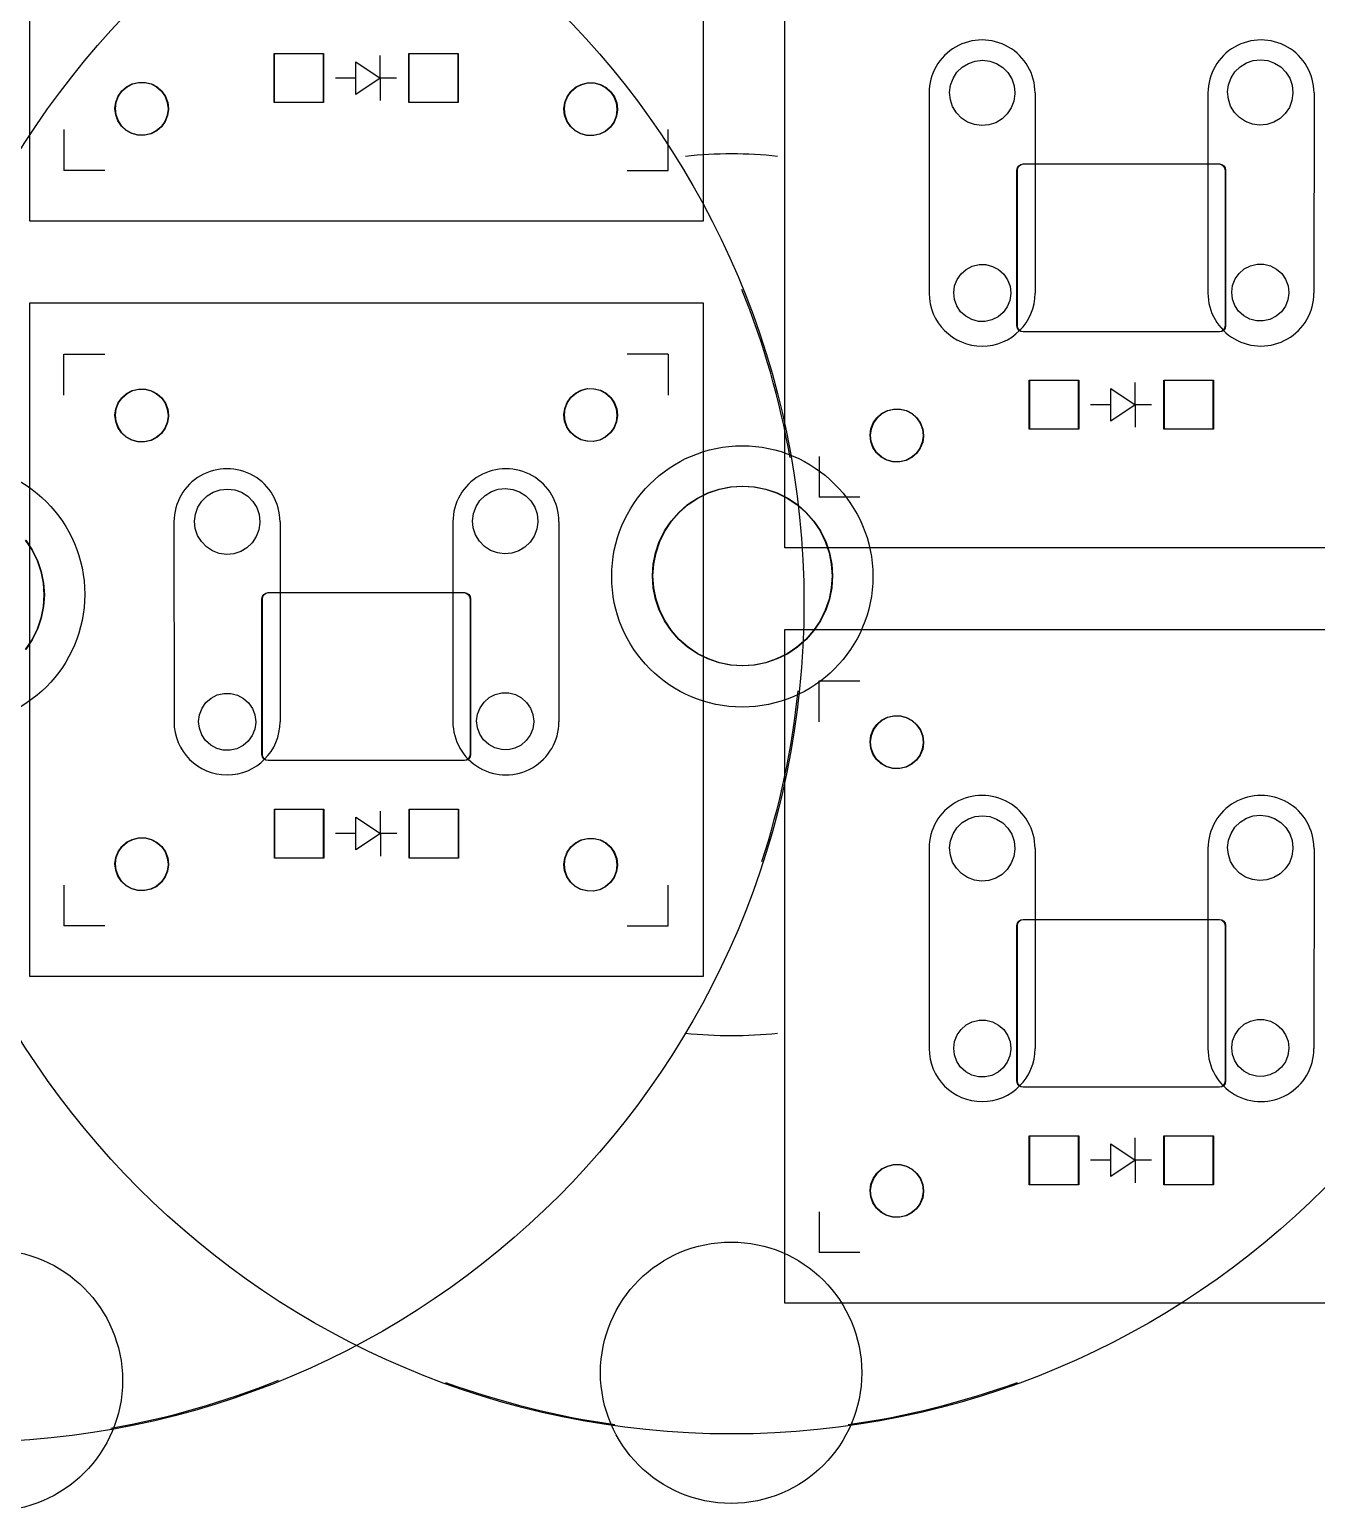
# Model space of a CAD drawing. Header units: inches. Extents: x 5 to 159, y 7 to 116.
# Drawn here: x 70.67 to 102.2, y 45.67 to 81.82 of the extents above; entities that cross this region are included whole.
import ezdxf

# ---------------------------------------------------------------- set-up
doc = ezdxf.new("R2010")
doc.units = ezdxf.units.IN
doc.header["$MEASUREMENT"] = 0
doc.layers.get('0').update_dxf_attribs({"color": 1})
doc.layers.add('KICAD_EXPORT', color=12, linetype='Continuous')
doc.layers.add('OUTLINE_CURVED', color=6, linetype='Continuous')

# ---------------------------------------------------------------- blocks, each defined once
blk = doc.blocks.new('switch')
for p, q in [((79.189, 28.239), (79.191, 23.339)), ((81.787, 28.239), (81.788, 23.34)), ((86.023, 28.239), (86.022, 23.34)), ((88.621, 28.239), (88.619, 23.339))]:
    blk.add_line(p, q)
for centre, start, end in [((80.488, 28.239), 0, 180.0351), ((87.322, 28.239), 359.9649, 180), ((80.489, 23.339), 180.0175, 0.0175), ((87.321, 23.339), 179.9825, 359.9825)]:
    blk.add_arc(centre, 1.299, start, end)

msp = doc.modelspace()

# ---------------------------------------------------------------- linework, layer by layer
at = {"layer": 'KICAD_EXPORT', "linetype": 'Continuous'}
for p, q in [((70.673, 77.125), (70.673, 93.625)), ((87.173, 93.625), (87.173, 77.125)), ((89.173, 69.125), (89.173, 85.625)), ((76.661, 80.025), (76.661, 81.225)), ((76.661, 81.225), (77.861, 81.225)), ((76.673, 80.025), (76.673, 81.225)), ((76.673, 81.225), (77.873, 81.225)), ((77.861, 81.225), (77.861, 80.025)), ((77.873, 81.225), (77.873, 80.025)), ((78.661, 80.225), (78.661, 81.025)), ((78.661, 81.025), (79.261, 80.625)), ((79.261, 80.625), (79.261, 81.175)), ((79.961, 80.025), (79.961, 81.225)), ((79.961, 81.225), (81.161, 81.225)), ((79.973, 80.025), (79.973, 81.225)), ((79.973, 81.225), (81.173, 81.225)), ((81.161, 81.225), (81.161, 80.025)), ((81.173, 81.225), (81.173, 80.025)), ((93.519, 80.893), (93.671, 80.986)), ((93.671, 80.986), (93.84, 81.044)), ((93.84, 81.044), (94.017, 81.063)), ((94.017, 81.063), (94.194, 81.041)), ((94.194, 81.041), (94.362, 80.982)), ((94.362, 80.982), (94.513, 80.886)), ((100.331, 80.905), (100.483, 80.999)), ((100.483, 80.999), (100.652, 81.056)), ((100.652, 81.056), (100.829, 81.075)), ((100.829, 81.075), (101.006, 81.054)), ((101.006, 81.054), (101.174, 80.994)), ((101.174, 80.994), (101.325, 80.898)), ((78.661, 80.625), (78.161, 80.625)), ((79.261, 80.625), (78.661, 80.225)), ((79.661, 80.625), (79.261, 80.625)), ((79.261, 80.625), (79.261, 80.075)), ((93.234, 80.451), (93.295, 80.618)), ((93.295, 80.618), (93.391, 80.768)), ((93.391, 80.768), (93.519, 80.893)), ((94.513, 80.886), (94.638, 80.759)), ((94.638, 80.759), (94.733, 80.608)), ((94.733, 80.608), (94.791, 80.44)), ((100.046, 80.463), (100.107, 80.631)), ((100.107, 80.631), (100.203, 80.78)), ((100.203, 80.78), (100.331, 80.905)), ((101.325, 80.898), (101.45, 80.772)), ((101.45, 80.772), (101.545, 80.621)), ((101.545, 80.621), (101.603, 80.452)), ((72.839, 80.182), (72.928, 80.31)), ((72.851, 80.182), (72.94, 80.31)), ((72.928, 80.31), (73.046, 80.412)), ((72.94, 80.31), (73.058, 80.412)), ((73.046, 80.412), (73.185, 80.484)), ((73.058, 80.412), (73.197, 80.484)), ((73.185, 80.484), (73.337, 80.521)), ((73.197, 80.484), (73.349, 80.521)), ((73.337, 80.521), (73.493, 80.52)), ((73.349, 80.521), (73.505, 80.52)), ((73.493, 80.52), (73.644, 80.482)), ((73.505, 80.52), (73.656, 80.482)), ((73.644, 80.482), (73.782, 80.409)), ((73.656, 80.482), (73.794, 80.409)), ((73.782, 80.409), (73.899, 80.305)), ((73.794, 80.409), (73.911, 80.305)), ((73.899, 80.305), (73.987, 80.176)), ((73.911, 80.305), (73.999, 80.176)), ((83.839, 80.17), (83.928, 80.297)), ((83.851, 80.17), (83.94, 80.297)), ((83.928, 80.297), (84.046, 80.4)), ((83.94, 80.297), (84.058, 80.4)), ((84.046, 80.4), (84.185, 80.472)), ((84.058, 80.4), (84.197, 80.472)), ((84.185, 80.472), (84.337, 80.508)), ((84.197, 80.472), (84.349, 80.508)), ((84.337, 80.508), (84.493, 80.507)), ((84.349, 80.508), (84.505, 80.507)), ((84.493, 80.507), (84.644, 80.469)), ((84.505, 80.507), (84.656, 80.469)), ((84.644, 80.469), (84.782, 80.396)), ((84.656, 80.469), (84.794, 80.396)), ((84.782, 80.396), (84.899, 80.292)), ((84.794, 80.396), (84.911, 80.292)), ((84.899, 80.292), (84.987, 80.164)), ((84.911, 80.292), (84.999, 80.164)), ((93.211, 80.274), (93.234, 80.451)), ((93.229, 80.096), (93.211, 80.274)), ((94.811, 80.24), (94.786, 80.064)), ((94.791, 80.44), (94.811, 80.263)), ((94.811, 80.263), (94.811, 80.24)), ((100.023, 80.286), (100.046, 80.463)), ((100.041, 80.109), (100.023, 80.286)), ((101.623, 80.253), (101.598, 80.076)), ((101.603, 80.452), (101.623, 80.275)), ((101.623, 80.275), (101.623, 80.253)), ((72.761, 79.882), (72.782, 80.036)), ((72.779, 79.726), (72.761, 79.882)), ((72.773, 79.882), (72.794, 80.036)), ((72.791, 79.726), (72.773, 79.882)), ((72.782, 80.036), (72.839, 80.182)), ((72.794, 80.036), (72.851, 80.182)), ((73.987, 80.176), (74.043, 80.03)), ((73.999, 80.176), (74.055, 80.03)), ((74.043, 80.03), (74.061, 79.875)), ((74.055, 80.03), (74.073, 79.875)), ((77.861, 80.025), (76.661, 80.025)), ((77.873, 80.025), (76.673, 80.025)), ((81.161, 80.025), (79.961, 80.025)), ((81.173, 80.025), (79.973, 80.025)), ((83.761, 79.869), (83.782, 80.024)), ((83.773, 79.869), (83.794, 80.024)), ((83.782, 80.024), (83.839, 80.17)), ((83.794, 80.024), (83.851, 80.17)), ((84.987, 80.164), (85.043, 80.018)), ((84.999, 80.164), (85.055, 80.018)), ((85.043, 80.018), (85.061, 79.863)), ((85.055, 80.018), (85.073, 79.863)), ((93.285, 79.927), (93.229, 80.096)), ((93.378, 79.774), (93.285, 79.927)), ((94.723, 79.897), (94.624, 79.748)), ((94.786, 80.064), (94.723, 79.897)), ((100.097, 79.939), (100.041, 80.109)), ((100.19, 79.787), (100.097, 79.939)), ((101.535, 79.909), (101.436, 79.761)), ((101.598, 80.076), (101.535, 79.909)), ((72.832, 79.58), (72.779, 79.726)), ((72.844, 79.58), (72.791, 79.726)), ((72.919, 79.45), (72.832, 79.58)), ((72.931, 79.45), (72.844, 79.58)), ((73.981, 79.562), (73.89, 79.435)), ((73.993, 79.562), (73.902, 79.435)), ((74.039, 79.707), (73.981, 79.562)), ((74.051, 79.707), (73.993, 79.562)), ((74.061, 79.861), (74.039, 79.707)), ((74.073, 79.861), (74.051, 79.707)), ((74.061, 79.875), (74.061, 79.861)), ((74.073, 79.875), (74.073, 79.861)), ((83.779, 79.714), (83.761, 79.869)), ((83.791, 79.714), (83.773, 79.869)), ((83.832, 79.567), (83.779, 79.714)), ((83.844, 79.567), (83.791, 79.714)), ((83.919, 79.438), (83.832, 79.567)), ((83.931, 79.438), (83.844, 79.567)), ((84.981, 79.549), (84.89, 79.423)), ((84.993, 79.549), (84.902, 79.423)), ((85.039, 79.694), (84.981, 79.549)), ((85.051, 79.694), (84.993, 79.549)), ((85.061, 79.849), (85.039, 79.694)), ((85.073, 79.849), (85.051, 79.694)), ((85.061, 79.863), (85.061, 79.849)), ((85.073, 79.863), (85.073, 79.849)), ((93.501, 79.646), (93.378, 79.774)), ((93.651, 79.548), (93.501, 79.646)), ((93.818, 79.486), (93.651, 79.548)), ((94.342, 79.534), (94.172, 79.479)), ((94.495, 79.625), (94.342, 79.534)), ((94.624, 79.748), (94.495, 79.625)), ((100.313, 79.658), (100.19, 79.787)), ((100.463, 79.561), (100.313, 79.658)), ((100.63, 79.499), (100.463, 79.561)), ((101.154, 79.546), (100.984, 79.491)), ((101.307, 79.638), (101.154, 79.546)), ((101.436, 79.761), (101.307, 79.638)), ((71.511, 79.363), (71.511, 78.363)), ((73.035, 79.345), (72.919, 79.45)), ((73.047, 79.345), (72.931, 79.45)), ((73.172, 79.27), (73.035, 79.345)), ((73.184, 79.27), (73.047, 79.345)), ((73.323, 79.231), (73.172, 79.27)), ((73.335, 79.231), (73.184, 79.27)), ((73.479, 79.228), (73.323, 79.231)), ((73.491, 79.228), (73.335, 79.231)), ((73.632, 79.263), (73.479, 79.228)), ((73.644, 79.263), (73.491, 79.228)), ((73.771, 79.333), (73.632, 79.263)), ((73.783, 79.333), (73.644, 79.263)), ((73.89, 79.435), (73.771, 79.333)), ((73.902, 79.435), (73.783, 79.333)), ((84.035, 79.333), (83.919, 79.438)), ((84.047, 79.333), (83.931, 79.438)), ((84.172, 79.258), (84.035, 79.333)), ((84.184, 79.258), (84.047, 79.333)), ((84.323, 79.219), (84.172, 79.258)), ((84.335, 79.219), (84.184, 79.258)), ((84.479, 79.216), (84.323, 79.219)), ((84.491, 79.216), (84.335, 79.219)), ((84.632, 79.251), (84.479, 79.216)), ((84.644, 79.251), (84.491, 79.216)), ((84.771, 79.321), (84.632, 79.251)), ((84.783, 79.321), (84.644, 79.251)), ((84.89, 79.423), (84.771, 79.321)), ((84.902, 79.423), (84.783, 79.321)), ((86.311, 78.363), (86.311, 79.363)), ((93.995, 79.463), (93.818, 79.486)), ((94.172, 79.479), (93.995, 79.463)), ((100.807, 79.475), (100.63, 79.499)), ((100.984, 79.491), (100.807, 79.475)), ((94.873, 78.432), (94.905, 78.481)), ((94.885, 78.432), (94.917, 78.481)), ((94.905, 78.481), (94.954, 78.513)), ((94.917, 78.481), (94.966, 78.513)), ((94.954, 78.513), (95.011, 78.525)), ((94.966, 78.513), (95.023, 78.525)), ((95.011, 78.525), (99.811, 78.525)), ((95.023, 78.525), (99.823, 78.525)), ((99.811, 78.525), (99.869, 78.513)), ((99.823, 78.525), (99.881, 78.513)), ((99.869, 78.513), (99.917, 78.481)), ((99.881, 78.513), (99.929, 78.481)), ((99.917, 78.481), (99.95, 78.432)), ((99.929, 78.481), (99.962, 78.432)), ((72.511, 78.362), (71.511, 78.362)), ((85.311, 78.363), (86.311, 78.363)), ((94.861, 78.375), (94.873, 78.432)), ((94.861, 74.562), (94.861, 78.375)), ((94.873, 78.375), (94.885, 78.432)), ((94.873, 74.562), (94.873, 78.375)), ((99.95, 78.432), (99.961, 78.375)), ((99.961, 78.375), (99.961, 74.562)), ((99.962, 78.432), (99.973, 78.375)), ((99.973, 78.375), (99.973, 74.562)), ((87.173, 77.125), (70.673, 77.125)), ((93.491, 75.831), (93.618, 75.941)), ((93.618, 75.941), (93.767, 76.019)), ((93.767, 76.019), (93.931, 76.058)), ((93.931, 76.058), (94.099, 76.057)), ((94.099, 76.057), (94.262, 76.016)), ((94.262, 76.016), (94.411, 75.937)), ((94.411, 75.937), (94.536, 75.825)), ((100.303, 75.843), (100.43, 75.954)), ((100.43, 75.954), (100.579, 76.031)), ((100.579, 76.031), (100.743, 76.07)), ((100.743, 76.07), (100.911, 76.069)), ((100.911, 76.069), (101.074, 76.028)), ((101.074, 76.028), (101.223, 75.95)), ((101.223, 75.95), (101.348, 75.838)), ((93.333, 75.537), (93.394, 75.693)), ((93.394, 75.693), (93.491, 75.831)), ((94.536, 75.825), (94.632, 75.687)), ((94.632, 75.687), (94.691, 75.53)), ((100.123, 75.382), (100.145, 75.549)), ((100.145, 75.549), (100.206, 75.706)), ((100.206, 75.706), (100.303, 75.843)), ((101.348, 75.838), (101.444, 75.699)), ((101.444, 75.699), (101.503, 75.542)), ((101.503, 75.542), (101.523, 75.375)), ((93.311, 75.37), (93.333, 75.537)), ((93.33, 75.203), (93.311, 75.37)), ((93.388, 75.045), (93.33, 75.203)), ((94.688, 75.181), (94.625, 75.025)), ((94.711, 75.348), (94.688, 75.181)), ((94.691, 75.53), (94.711, 75.363)), ((94.711, 75.363), (94.711, 75.348)), ((100.142, 75.215), (100.123, 75.382)), ((100.2, 75.057), (100.142, 75.215)), ((101.5, 75.194), (101.437, 75.038)), ((101.523, 75.36), (101.5, 75.194)), ((101.523, 75.375), (101.523, 75.36)), ((70.673, 75.125), (87.173, 75.125)), ((70.673, 58.625), (70.673, 75.125)), ((87.173, 75.125), (87.173, 58.625)), ((93.481, 74.905), (93.388, 75.045)), ((93.606, 74.792), (93.481, 74.905)), ((94.527, 74.889), (94.399, 74.779)), ((94.625, 75.025), (94.527, 74.889)), ((100.293, 74.917), (100.2, 75.057)), ((100.418, 74.804), (100.293, 74.917)), ((101.339, 74.901), (101.211, 74.792)), ((101.437, 75.038), (101.339, 74.901)), ((93.754, 74.712), (93.606, 74.792)), ((93.916, 74.669), (93.754, 74.712)), ((94.085, 74.666), (93.916, 74.669)), ((94.248, 74.704), (94.085, 74.666)), ((94.399, 74.779), (94.248, 74.704)), ((94.873, 74.505), (94.861, 74.562)), ((94.885, 74.505), (94.873, 74.562)), ((94.905, 74.456), (94.873, 74.505)), ((94.917, 74.456), (94.885, 74.505)), ((99.95, 74.505), (99.917, 74.456)), ((99.962, 74.505), (99.929, 74.456)), ((99.961, 74.562), (99.95, 74.505)), ((99.973, 74.562), (99.962, 74.505)), ((100.566, 74.724), (100.418, 74.804)), ((100.728, 74.681), (100.566, 74.724)), ((100.897, 74.679), (100.728, 74.681)), ((101.06, 74.716), (100.897, 74.679)), ((101.211, 74.792), (101.06, 74.716)), ((94.954, 74.424), (94.905, 74.456)), ((94.966, 74.424), (94.917, 74.456)), ((95.011, 74.412), (94.954, 74.424)), ((95.023, 74.412), (94.966, 74.424)), ((99.811, 74.412), (95.011, 74.412)), ((99.823, 74.412), (95.023, 74.412)), ((99.869, 74.424), (99.811, 74.412)), ((99.881, 74.424), (99.823, 74.412)), ((99.917, 74.456), (99.869, 74.424)), ((99.929, 74.456), (99.881, 74.424)), ((71.511, 72.862), (71.511, 73.862)), ((71.511, 73.862), (72.511, 73.862)), ((86.311, 73.862), (85.311, 73.862)), ((86.311, 73.862), (86.311, 72.862)), ((84.185, 72.984), (84.337, 73.021)), ((84.197, 72.984), (84.349, 73.021)), ((84.337, 73.021), (84.493, 73.02)), ((84.349, 73.021), (84.505, 73.02)), ((84.493, 73.02), (84.644, 72.982)), ((84.505, 73.02), (84.656, 72.982)), ((95.161, 72.025), (95.161, 73.225)), ((95.161, 73.225), (96.361, 73.225)), ((95.173, 72.025), (95.173, 73.225)), ((95.173, 73.225), (96.373, 73.225)), ((96.361, 73.225), (96.361, 72.025)), ((96.373, 73.225), (96.373, 72.025)), ((97.161, 72.225), (97.161, 73.025)), ((97.161, 73.025), (97.761, 72.625)), ((97.761, 72.625), (97.761, 73.175)), ((98.461, 72.025), (98.461, 73.225)), ((98.461, 73.225), (99.661, 73.225)), ((98.473, 72.025), (98.473, 73.225)), ((98.473, 73.225), (99.673, 73.225)), ((99.661, 73.225), (99.661, 72.025)), ((99.673, 73.225), (99.673, 72.025)), ((72.782, 72.524), (72.839, 72.67)), ((72.794, 72.524), (72.851, 72.67)), ((72.839, 72.67), (72.928, 72.797)), ((72.851, 72.67), (72.94, 72.797)), ((72.928, 72.797), (73.046, 72.9)), ((72.94, 72.797), (73.058, 72.9)), ((73.046, 72.9), (73.185, 72.972)), ((73.058, 72.9), (73.197, 72.972)), ((73.185, 72.972), (73.337, 73.008)), ((73.197, 72.972), (73.349, 73.008)), ((73.337, 73.008), (73.493, 73.007)), ((73.349, 73.008), (73.505, 73.007)), ((73.493, 73.007), (73.644, 72.969)), ((73.505, 73.007), (73.656, 72.969)), ((73.644, 72.969), (73.782, 72.896)), ((73.656, 72.969), (73.794, 72.896)), ((73.782, 72.896), (73.899, 72.792)), ((73.794, 72.896), (73.911, 72.792)), ((73.899, 72.792), (73.987, 72.664)), ((73.911, 72.792), (73.999, 72.664)), ((73.987, 72.664), (74.043, 72.518)), ((73.999, 72.664), (74.055, 72.518)), ((83.782, 72.536), (83.839, 72.682)), ((83.794, 72.536), (83.851, 72.682)), ((83.839, 72.682), (83.928, 72.81)), ((83.851, 72.682), (83.94, 72.81)), ((83.928, 72.81), (84.046, 72.912)), ((83.94, 72.81), (84.058, 72.912)), ((84.046, 72.912), (84.185, 72.984)), ((84.058, 72.912), (84.197, 72.984)), ((84.644, 72.982), (84.782, 72.909)), ((84.656, 72.982), (84.794, 72.909)), ((84.782, 72.909), (84.899, 72.805)), ((84.794, 72.909), (84.911, 72.805)), ((84.899, 72.805), (84.987, 72.676)), ((84.911, 72.805), (84.999, 72.676)), ((84.987, 72.676), (85.043, 72.53)), ((84.999, 72.676), (85.055, 72.53)), ((72.761, 72.369), (72.782, 72.524)), ((72.779, 72.214), (72.761, 72.369)), ((72.773, 72.369), (72.794, 72.524)), ((72.791, 72.214), (72.773, 72.369)), ((74.061, 72.349), (74.039, 72.194)), ((74.043, 72.518), (74.061, 72.362)), ((74.073, 72.349), (74.051, 72.194)), ((74.055, 72.518), (74.073, 72.362)), ((74.061, 72.362), (74.061, 72.349)), ((74.073, 72.362), (74.073, 72.349)), ((83.761, 72.382), (83.782, 72.536)), ((83.779, 72.226), (83.761, 72.382)), ((83.773, 72.382), (83.794, 72.536)), ((83.791, 72.226), (83.773, 72.382)), ((85.061, 72.361), (85.039, 72.207)), ((85.043, 72.53), (85.061, 72.375)), ((85.073, 72.361), (85.051, 72.207)), ((85.055, 72.53), (85.073, 72.375)), ((85.061, 72.375), (85.061, 72.361)), ((85.073, 72.375), (85.073, 72.361)), ((91.339, 72.182), (91.428, 72.31)), ((91.351, 72.182), (91.44, 72.31)), ((91.428, 72.31), (91.546, 72.412)), ((91.44, 72.31), (91.558, 72.412)), ((91.546, 72.412), (91.685, 72.484)), ((91.558, 72.412), (91.697, 72.484)), ((91.685, 72.484), (91.837, 72.521)), ((91.697, 72.484), (91.849, 72.521)), ((91.837, 72.521), (91.993, 72.52)), ((91.849, 72.521), (92.005, 72.52)), ((91.993, 72.52), (92.144, 72.482)), ((92.005, 72.52), (92.156, 72.482)), ((92.144, 72.482), (92.282, 72.409)), ((92.156, 72.482), (92.294, 72.409)), ((92.282, 72.409), (92.399, 72.305)), ((92.294, 72.409), (92.411, 72.305)), ((92.399, 72.305), (92.487, 72.176)), ((92.411, 72.305), (92.499, 72.176)), ((97.161, 72.625), (96.661, 72.625)), ((97.761, 72.625), (97.161, 72.225)), ((97.761, 72.625), (97.761, 72.075)), ((98.161, 72.625), (97.761, 72.625)), ((72.832, 72.067), (72.779, 72.214)), ((72.844, 72.067), (72.791, 72.214)), ((72.919, 71.938), (72.832, 72.067)), ((72.931, 71.938), (72.844, 72.067)), ((73.035, 71.833), (72.919, 71.938)), ((73.047, 71.833), (72.931, 71.938)), ((73.981, 72.049), (73.89, 71.923)), ((73.993, 72.049), (73.902, 71.923)), ((74.039, 72.194), (73.981, 72.049)), ((74.051, 72.194), (73.993, 72.049)), ((83.832, 72.08), (83.779, 72.226)), ((83.844, 72.08), (83.791, 72.226)), ((83.919, 71.95), (83.832, 72.08)), ((83.931, 71.95), (83.844, 72.08)), ((84.035, 71.845), (83.919, 71.95)), ((84.047, 71.845), (83.931, 71.95)), ((84.89, 71.935), (84.771, 71.833)), ((84.902, 71.935), (84.783, 71.833)), ((84.981, 72.062), (84.89, 71.935)), ((84.993, 72.062), (84.902, 71.935)), ((85.039, 72.207), (84.981, 72.062)), ((85.051, 72.207), (84.993, 72.062)), ((91.261, 71.882), (91.282, 72.037)), ((91.273, 71.882), (91.294, 72.037)), ((91.282, 72.037), (91.339, 72.182)), ((91.294, 72.037), (91.351, 72.182)), ((92.487, 72.176), (92.543, 72.03)), ((92.499, 72.176), (92.555, 72.03)), ((92.543, 72.03), (92.561, 71.875)), ((92.555, 72.03), (92.573, 71.875)), ((96.361, 72.025), (95.161, 72.025)), ((96.373, 72.025), (95.173, 72.025)), ((99.661, 72.025), (98.461, 72.025)), ((99.673, 72.025), (98.473, 72.025)), ((73.172, 71.758), (73.035, 71.833)), ((73.184, 71.758), (73.047, 71.833)), ((73.323, 71.719), (73.172, 71.758)), ((73.335, 71.719), (73.184, 71.758)), ((73.479, 71.716), (73.323, 71.719)), ((73.491, 71.716), (73.335, 71.719)), ((73.632, 71.751), (73.479, 71.716)), ((73.644, 71.751), (73.491, 71.716)), ((73.771, 71.821), (73.632, 71.751)), ((73.783, 71.821), (73.644, 71.751)), ((73.89, 71.923), (73.771, 71.821)), ((73.902, 71.923), (73.783, 71.821)), ((84.172, 71.77), (84.035, 71.845)), ((84.184, 71.77), (84.047, 71.845)), ((84.323, 71.731), (84.172, 71.77)), ((84.335, 71.731), (84.184, 71.77)), ((84.479, 71.728), (84.323, 71.731)), ((84.491, 71.728), (84.335, 71.731)), ((84.632, 71.763), (84.479, 71.728)), ((84.644, 71.763), (84.491, 71.728)), ((84.771, 71.833), (84.632, 71.763)), ((84.783, 71.833), (84.644, 71.763)), ((91.279, 71.726), (91.261, 71.882)), ((91.291, 71.726), (91.273, 71.882)), ((91.332, 71.58), (91.279, 71.726)), ((91.344, 71.58), (91.291, 71.726)), ((91.419, 71.45), (91.332, 71.58)), ((91.431, 71.45), (91.344, 71.58)), ((92.539, 71.707), (92.481, 71.562)), ((92.551, 71.707), (92.493, 71.562)), ((92.561, 71.861), (92.539, 71.707)), ((92.573, 71.861), (92.551, 71.707)), ((92.561, 71.875), (92.561, 71.861)), ((92.573, 71.875), (92.573, 71.861)), ((90.011, 71.363), (90.011, 70.363)), ((91.535, 71.345), (91.419, 71.45)), ((91.547, 71.345), (91.431, 71.45)), ((91.672, 71.271), (91.535, 71.345)), ((91.684, 71.271), (91.547, 71.345)), ((91.823, 71.231), (91.672, 71.271)), ((91.835, 71.231), (91.684, 71.271)), ((91.979, 71.228), (91.823, 71.231)), ((91.991, 71.228), (91.835, 71.231)), ((92.132, 71.263), (91.979, 71.228)), ((92.144, 71.263), (91.991, 71.228)), ((92.271, 71.333), (92.132, 71.263)), ((92.283, 71.333), (92.144, 71.263)), ((92.39, 71.435), (92.271, 71.333)), ((92.402, 71.435), (92.283, 71.333)), ((92.481, 71.562), (92.39, 71.435)), ((92.493, 71.562), (92.402, 71.435)), ((75.019, 70.393), (75.171, 70.486)), ((75.171, 70.486), (75.34, 70.544)), ((75.34, 70.544), (75.517, 70.562)), ((75.517, 70.562), (75.694, 70.541)), ((75.694, 70.541), (75.862, 70.482)), ((75.862, 70.482), (76.013, 70.386)), ((81.831, 70.405), (81.983, 70.499)), ((81.983, 70.499), (82.152, 70.556)), ((82.152, 70.556), (82.329, 70.575)), ((82.329, 70.575), (82.506, 70.554)), ((82.506, 70.554), (82.674, 70.494)), ((82.674, 70.494), (82.825, 70.398)), ((87.289, 70.467), (87.562, 70.56)), ((87.301, 70.467), (87.574, 70.56)), ((87.562, 70.56), (87.844, 70.616)), ((87.574, 70.56), (87.856, 70.616)), ((87.844, 70.616), (88.131, 70.635)), ((87.856, 70.616), (88.143, 70.635)), ((88.131, 70.635), (88.418, 70.616)), ((88.143, 70.635), (88.43, 70.616)), ((88.418, 70.616), (88.7, 70.56)), ((88.43, 70.616), (88.712, 70.56)), ((88.7, 70.56), (88.973, 70.467)), ((88.712, 70.56), (88.985, 70.467)), ((74.795, 70.118), (74.891, 70.268)), ((74.891, 70.268), (75.019, 70.393)), ((76.013, 70.386), (76.138, 70.259)), ((76.138, 70.259), (76.233, 70.108)), ((81.546, 69.963), (81.607, 70.131)), ((81.607, 70.131), (81.703, 70.28)), ((81.703, 70.28), (81.831, 70.405)), ((82.825, 70.398), (82.95, 70.272)), ((82.95, 70.272), (83.045, 70.121)), ((83.045, 70.121), (83.104, 69.952)), ((86.575, 69.99), (86.792, 70.18)), ((86.587, 69.99), (86.804, 70.18)), ((86.792, 70.18), (87.031, 70.34)), ((86.804, 70.18), (87.043, 70.34)), ((87.031, 70.34), (87.289, 70.467)), ((87.043, 70.34), (87.301, 70.467)), ((88.973, 70.467), (89.231, 70.34)), ((88.985, 70.467), (89.243, 70.34)), ((89.231, 70.34), (89.47, 70.18)), ((89.243, 70.34), (89.482, 70.18)), ((89.47, 70.18), (89.687, 69.99)), ((89.482, 70.18), (89.699, 69.99)), ((91.011, 70.362), (90.011, 70.362)), ((74.711, 69.774), (74.734, 69.951)), ((74.729, 69.596), (74.711, 69.774)), ((74.734, 69.951), (74.795, 70.118)), ((76.233, 70.108), (76.292, 69.94)), ((76.292, 69.94), (76.311, 69.762)), ((76.311, 69.762), (76.311, 69.74)), ((81.523, 69.786), (81.546, 69.963)), ((81.541, 69.609), (81.523, 69.786)), ((83.104, 69.952), (83.123, 69.775)), ((83.123, 69.775), (83.123, 69.752)), ((86.226, 69.535), (86.386, 69.774)), ((86.238, 69.535), (86.398, 69.774)), ((86.386, 69.774), (86.575, 69.99)), ((86.398, 69.774), (86.587, 69.99)), ((89.687, 69.99), (89.876, 69.774)), ((89.699, 69.99), (89.888, 69.774)), ((89.876, 69.774), (90.036, 69.535)), ((89.888, 69.774), (90.048, 69.535)), ((74.785, 69.427), (74.729, 69.596)), ((74.878, 69.274), (74.785, 69.427)), ((76.223, 69.397), (76.124, 69.248)), ((76.286, 69.564), (76.223, 69.397)), ((76.311, 69.74), (76.286, 69.564)), ((81.597, 69.439), (81.541, 69.609)), ((81.69, 69.287), (81.597, 69.439)), ((83.035, 69.409), (82.936, 69.261)), ((83.098, 69.576), (83.035, 69.409)), ((83.123, 69.752), (83.098, 69.576)), ((86.098, 69.277), (86.226, 69.535)), ((86.11, 69.277), (86.238, 69.535)), ((90.036, 69.535), (90.164, 69.277)), ((90.048, 69.535), (90.176, 69.277)), ((70.564, 69.312), (70.724, 69.073)), ((70.576, 69.312), (70.736, 69.073)), ((70.724, 69.073), (70.851, 68.815)), ((70.736, 69.073), (70.863, 68.815)), ((75.001, 69.146), (74.878, 69.274)), ((75.151, 69.048), (75.001, 69.146)), ((75.318, 68.986), (75.151, 69.048)), ((75.995, 69.125), (75.842, 69.034)), ((76.124, 69.248), (75.995, 69.125)), ((81.813, 69.158), (81.69, 69.287)), ((81.963, 69.061), (81.813, 69.158)), ((82.13, 68.999), (81.963, 69.061)), ((82.654, 69.046), (82.484, 68.991)), ((82.807, 69.138), (82.654, 69.046)), ((82.936, 69.261), (82.807, 69.138)), ((86.006, 69.004), (86.098, 69.277)), ((86.018, 69.004), (86.11, 69.277)), ((105.673, 69.125), (89.173, 69.125)), ((90.164, 69.277), (90.256, 69.004)), ((90.176, 69.277), (90.268, 69.004)), ((70.851, 68.815), (70.944, 68.542)), ((70.863, 68.815), (70.956, 68.542)), ((75.495, 68.963), (75.318, 68.986)), ((75.672, 68.979), (75.495, 68.963)), ((75.842, 69.034), (75.672, 68.979)), ((82.307, 68.975), (82.13, 68.999)), ((82.484, 68.991), (82.307, 68.975)), ((85.931, 68.435), (85.95, 68.722)), ((85.943, 68.435), (85.962, 68.722)), ((85.95, 68.722), (86.006, 69.004)), ((85.962, 68.722), (86.018, 69.004)), ((90.256, 69.004), (90.312, 68.722)), ((90.268, 69.004), (90.324, 68.722)), ((90.312, 68.722), (90.331, 68.435)), ((90.324, 68.722), (90.343, 68.435)), ((70.944, 68.542), (71, 68.26)), ((70.956, 68.542), (71.012, 68.26)), ((85.95, 68.147), (85.931, 68.435)), ((85.962, 68.147), (85.943, 68.435)), ((90.331, 68.435), (90.312, 68.147)), ((90.343, 68.435), (90.324, 68.147)), ((71, 68.26), (71.019, 67.973)), ((71.019, 67.973), (71, 67.686)), ((71.012, 68.26), (71.031, 67.973)), ((71.031, 67.973), (71.012, 67.686)), ((76.373, 67.932), (76.405, 67.981)), ((76.385, 67.932), (76.417, 67.981)), ((76.405, 67.981), (76.454, 68.013)), ((76.417, 67.981), (76.466, 68.013)), ((76.454, 68.013), (76.511, 68.025)), ((76.466, 68.013), (76.523, 68.025)), ((76.511, 68.025), (81.311, 68.025)), ((76.523, 68.025), (81.323, 68.025)), ((81.311, 68.025), (81.369, 68.013)), ((81.323, 68.025), (81.381, 68.013)), ((81.369, 68.013), (81.417, 67.981)), ((81.381, 68.013), (81.429, 67.981)), ((81.417, 67.981), (81.45, 67.932)), ((81.429, 67.981), (81.462, 67.932)), ((86.006, 67.865), (85.95, 68.147)), ((86.018, 67.865), (85.962, 68.147)), ((90.312, 68.147), (90.256, 67.865)), ((90.324, 68.147), (90.268, 67.865)), ((71, 67.686), (70.944, 67.403)), ((71.012, 67.686), (70.956, 67.403)), ((76.361, 67.875), (76.373, 67.932)), ((76.361, 64.062), (76.361, 67.875)), ((76.373, 67.875), (76.385, 67.932)), ((76.373, 64.062), (76.373, 67.875)), ((81.45, 67.932), (81.461, 67.875)), ((81.461, 67.875), (81.461, 64.062)), ((81.462, 67.932), (81.473, 67.875)), ((81.473, 67.875), (81.473, 64.062)), ((86.098, 67.593), (86.006, 67.865)), ((86.11, 67.593), (86.018, 67.865)), ((86.226, 67.335), (86.098, 67.593)), ((86.238, 67.335), (86.11, 67.593)), ((90.164, 67.593), (90.036, 67.335)), ((90.176, 67.593), (90.048, 67.335)), ((90.256, 67.865), (90.164, 67.593)), ((90.268, 67.865), (90.176, 67.593)), ((70.944, 67.403), (70.851, 67.131)), ((70.956, 67.403), (70.863, 67.131)), ((86.386, 67.095), (86.226, 67.335)), ((86.398, 67.095), (86.238, 67.335)), ((90.036, 67.335), (89.876, 67.095)), ((90.048, 67.335), (89.888, 67.095)), ((70.724, 66.873), (70.564, 66.633)), ((70.736, 66.873), (70.576, 66.633)), ((70.851, 67.131), (70.724, 66.873)), ((70.863, 67.131), (70.736, 66.873)), ((86.575, 66.879), (86.386, 67.095)), ((86.587, 66.879), (86.398, 67.095)), ((86.792, 66.689), (86.575, 66.879)), ((86.804, 66.689), (86.587, 66.879)), ((89.173, 50.625), (89.173, 67.125)), ((89.173, 67.125), (105.673, 67.125)), ((89.687, 66.879), (89.47, 66.689)), ((89.699, 66.879), (89.482, 66.689)), ((89.876, 67.095), (89.687, 66.879)), ((89.888, 67.095), (89.699, 66.879)), ((87.031, 66.529), (86.792, 66.689)), ((87.043, 66.529), (86.804, 66.689)), ((87.289, 66.402), (87.031, 66.529)), ((87.301, 66.402), (87.043, 66.529)), ((89.231, 66.529), (88.973, 66.402)), ((89.243, 66.529), (88.985, 66.402)), ((89.47, 66.689), (89.231, 66.529)), ((89.482, 66.689), (89.243, 66.529)), ((87.562, 66.31), (87.289, 66.402)), ((87.574, 66.31), (87.301, 66.402)), ((87.844, 66.253), (87.562, 66.31)), ((87.856, 66.253), (87.574, 66.31)), ((88.131, 66.235), (87.844, 66.253)), ((88.143, 66.235), (87.856, 66.253)), ((88.418, 66.253), (88.131, 66.235)), ((88.43, 66.253), (88.143, 66.235)), ((88.7, 66.31), (88.418, 66.253)), ((88.712, 66.31), (88.43, 66.253)), ((88.973, 66.402), (88.7, 66.31)), ((88.985, 66.402), (88.712, 66.31)), ((90.011, 64.862), (90.011, 65.862)), ((90.011, 65.862), (91.011, 65.862)), ((74.991, 65.331), (75.118, 65.441)), ((75.118, 65.441), (75.267, 65.519)), ((75.267, 65.519), (75.431, 65.558)), ((75.431, 65.558), (75.599, 65.557)), ((75.599, 65.557), (75.762, 65.516)), ((75.762, 65.516), (75.911, 65.437)), ((75.911, 65.437), (76.036, 65.325)), ((81.803, 65.343), (81.93, 65.454)), ((81.93, 65.454), (82.079, 65.531)), ((82.079, 65.531), (82.243, 65.57)), ((82.243, 65.57), (82.411, 65.569)), ((82.411, 65.569), (82.574, 65.528)), ((82.574, 65.528), (82.723, 65.45)), ((82.723, 65.45), (82.848, 65.338)), ((74.833, 65.037), (74.894, 65.193)), ((74.894, 65.193), (74.991, 65.331)), ((76.036, 65.325), (76.132, 65.187)), ((76.132, 65.187), (76.191, 65.029)), ((81.645, 65.049), (81.707, 65.206)), ((81.707, 65.206), (81.803, 65.343)), ((82.848, 65.338), (82.944, 65.199)), ((82.944, 65.199), (83.003, 65.042)), ((74.811, 64.87), (74.833, 65.037)), ((74.83, 64.703), (74.811, 64.87)), ((74.888, 64.545), (74.83, 64.703)), ((76.211, 64.848), (76.188, 64.681)), ((76.191, 65.029), (76.211, 64.862)), ((76.211, 64.862), (76.211, 64.848)), ((81.623, 64.882), (81.645, 65.049)), ((81.642, 64.715), (81.623, 64.882)), ((81.7, 64.557), (81.642, 64.715)), ((83.023, 64.86), (83, 64.694)), ((83.003, 65.042), (83.023, 64.875)), ((83.023, 64.875), (83.023, 64.86)), ((91.339, 64.67), (91.428, 64.798)), ((91.351, 64.67), (91.44, 64.798)), ((91.428, 64.798), (91.546, 64.9)), ((91.44, 64.798), (91.558, 64.9)), ((91.546, 64.9), (91.685, 64.972)), ((91.558, 64.9), (91.697, 64.972)), ((91.685, 64.972), (91.837, 65.008)), ((91.697, 64.972), (91.849, 65.008)), ((91.837, 65.008), (91.993, 65.007)), ((91.849, 65.008), (92.005, 65.007)), ((91.993, 65.007), (92.144, 64.969)), ((92.005, 65.007), (92.156, 64.969)), ((92.144, 64.969), (92.282, 64.896)), ((92.156, 64.969), (92.294, 64.896)), ((92.282, 64.896), (92.399, 64.792)), ((92.294, 64.896), (92.411, 64.792)), ((92.399, 64.792), (92.487, 64.664)), ((92.411, 64.792), (92.499, 64.664)), ((74.982, 64.405), (74.888, 64.545)), ((75.106, 64.292), (74.982, 64.405)), ((76.027, 64.389), (75.899, 64.279)), ((76.125, 64.525), (76.027, 64.389)), ((76.188, 64.681), (76.125, 64.525)), ((81.794, 64.417), (81.7, 64.557)), ((81.918, 64.304), (81.794, 64.417)), ((82.839, 64.401), (82.711, 64.292)), ((82.937, 64.538), (82.839, 64.401)), ((83, 64.694), (82.937, 64.538)), ((91.261, 64.369), (91.282, 64.524)), ((91.279, 64.214), (91.261, 64.369)), ((91.273, 64.369), (91.294, 64.524)), ((91.291, 64.214), (91.273, 64.369)), ((91.282, 64.524), (91.339, 64.67)), ((91.294, 64.524), (91.351, 64.67)), ((92.487, 64.664), (92.543, 64.518)), ((92.499, 64.664), (92.555, 64.518)), ((92.561, 64.349), (92.539, 64.194)), ((92.543, 64.518), (92.561, 64.363)), ((92.573, 64.349), (92.551, 64.194)), ((92.555, 64.518), (92.573, 64.363)), ((92.561, 64.363), (92.561, 64.349)), ((92.573, 64.363), (92.573, 64.349)), ((75.254, 64.212), (75.106, 64.292)), ((75.416, 64.169), (75.254, 64.212)), ((75.585, 64.166), (75.416, 64.169)), ((75.749, 64.204), (75.585, 64.166)), ((75.899, 64.279), (75.749, 64.204)), ((76.373, 64.005), (76.361, 64.062)), ((76.385, 64.005), (76.373, 64.062)), ((76.405, 63.956), (76.373, 64.005)), ((76.417, 63.956), (76.385, 64.005)), ((81.45, 64.005), (81.417, 63.956)), ((81.462, 64.005), (81.429, 63.956)), ((81.461, 64.062), (81.45, 64.005)), ((81.473, 64.062), (81.462, 64.005)), ((82.066, 64.224), (81.918, 64.304)), ((82.228, 64.181), (82.066, 64.224)), ((82.397, 64.179), (82.228, 64.181)), ((82.561, 64.216), (82.397, 64.179)), ((82.711, 64.292), (82.561, 64.216)), ((91.332, 64.067), (91.279, 64.214)), ((91.344, 64.067), (91.291, 64.214)), ((91.419, 63.938), (91.332, 64.067)), ((91.431, 63.938), (91.344, 64.067)), ((92.481, 64.049), (92.39, 63.923)), ((92.493, 64.049), (92.402, 63.923)), ((92.539, 64.194), (92.481, 64.049)), ((92.551, 64.194), (92.493, 64.049)), ((76.454, 63.924), (76.405, 63.956)), ((76.466, 63.924), (76.417, 63.956)), ((76.511, 63.912), (76.454, 63.924)), ((76.523, 63.912), (76.466, 63.924)), ((81.311, 63.912), (76.511, 63.912)), ((81.323, 63.912), (76.523, 63.912)), ((81.369, 63.924), (81.311, 63.912)), ((81.381, 63.924), (81.323, 63.912)), ((81.417, 63.956), (81.369, 63.924)), ((81.429, 63.956), (81.381, 63.924)), ((91.535, 63.833), (91.419, 63.938)), ((91.547, 63.833), (91.431, 63.938)), ((91.672, 63.758), (91.535, 63.833)), ((91.684, 63.758), (91.547, 63.833)), ((91.823, 63.719), (91.672, 63.758)), ((91.835, 63.719), (91.684, 63.758)), ((91.979, 63.716), (91.823, 63.719)), ((91.991, 63.716), (91.835, 63.719)), ((92.132, 63.751), (91.979, 63.716)), ((92.144, 63.751), (91.991, 63.716)), ((92.271, 63.821), (92.132, 63.751)), ((92.283, 63.821), (92.144, 63.751)), ((92.39, 63.923), (92.271, 63.821)), ((92.402, 63.923), (92.283, 63.821)), ((76.666, 61.525), (76.666, 62.725)), ((76.666, 62.725), (77.866, 62.725)), ((76.678, 61.525), (76.678, 62.725)), ((76.678, 62.725), (77.878, 62.725)), ((77.866, 62.725), (77.866, 61.525)), ((77.878, 62.725), (77.878, 61.525)), ((79.266, 62.125), (79.266, 62.675)), ((79.966, 61.525), (79.966, 62.725)), ((79.966, 62.725), (81.166, 62.725)), ((79.978, 61.525), (79.978, 62.725)), ((79.978, 62.725), (81.178, 62.725)), ((81.166, 62.725), (81.166, 61.525)), ((81.178, 62.725), (81.178, 61.525)), ((93.671, 62.486), (93.84, 62.544)), ((93.84, 62.544), (94.017, 62.563)), ((94.017, 62.563), (94.194, 62.541)), ((94.194, 62.541), (94.362, 62.482)), ((100.483, 62.499), (100.652, 62.556)), ((100.652, 62.556), (100.829, 62.575)), ((100.829, 62.575), (101.006, 62.554)), ((101.006, 62.554), (101.174, 62.494)), ((78.666, 62.525), (79.266, 62.125)), ((78.666, 61.725), (78.666, 62.525)), ((93.295, 62.118), (93.391, 62.268)), ((93.391, 62.268), (93.519, 62.393)), ((93.519, 62.393), (93.671, 62.486)), ((94.362, 62.482), (94.513, 62.386)), ((94.513, 62.386), (94.638, 62.259)), ((94.638, 62.259), (94.733, 62.108)), ((100.107, 62.131), (100.203, 62.281)), ((100.203, 62.281), (100.331, 62.405)), ((100.331, 62.405), (100.483, 62.499)), ((101.174, 62.494), (101.325, 62.398)), ((101.325, 62.398), (101.45, 62.272)), ((101.45, 62.272), (101.545, 62.121)), ((72.839, 61.682), (72.928, 61.81)), ((72.851, 61.682), (72.94, 61.81)), ((72.928, 61.81), (73.046, 61.912)), ((72.94, 61.81), (73.058, 61.912)), ((73.046, 61.912), (73.185, 61.984)), ((73.058, 61.912), (73.197, 61.984)), ((73.185, 61.984), (73.337, 62.021)), ((73.197, 61.984), (73.349, 62.021)), ((73.337, 62.021), (73.493, 62.02)), ((73.349, 62.021), (73.505, 62.02)), ((73.493, 62.02), (73.644, 61.982)), ((73.505, 62.02), (73.656, 61.982)), ((73.644, 61.982), (73.782, 61.909)), ((73.656, 61.982), (73.794, 61.909)), ((73.782, 61.909), (73.899, 61.805)), ((73.794, 61.909), (73.911, 61.805)), ((78.666, 62.125), (78.166, 62.125)), ((79.266, 62.125), (78.666, 61.725)), ((79.666, 62.125), (79.266, 62.125)), ((79.266, 62.125), (79.266, 61.575)), ((83.928, 61.797), (84.046, 61.9)), ((83.94, 61.797), (84.058, 61.9)), ((84.046, 61.9), (84.185, 61.972)), ((84.058, 61.9), (84.197, 61.972)), ((84.185, 61.972), (84.337, 62.008)), ((84.197, 61.972), (84.349, 62.008)), ((84.337, 62.008), (84.493, 62.007)), ((84.349, 62.008), (84.505, 62.007)), ((84.493, 62.007), (84.644, 61.969)), ((84.505, 62.007), (84.656, 61.969)), ((84.644, 61.969), (84.782, 61.896)), ((84.656, 61.969), (84.794, 61.896)), ((84.782, 61.896), (84.899, 61.792)), ((84.794, 61.896), (84.911, 61.792)), ((93.211, 61.774), (93.234, 61.951)), ((93.234, 61.951), (93.295, 62.118)), ((94.733, 62.108), (94.791, 61.94)), ((94.791, 61.94), (94.811, 61.763)), ((100.023, 61.786), (100.046, 61.963)), ((100.046, 61.963), (100.107, 62.131)), ((101.545, 62.121), (101.603, 61.952)), ((101.603, 61.952), (101.623, 61.775)), ((72.761, 61.382), (72.782, 61.536)), ((72.773, 61.382), (72.794, 61.536)), ((72.782, 61.536), (72.839, 61.682)), ((72.794, 61.536), (72.851, 61.682)), ((73.899, 61.805), (73.987, 61.676)), ((73.911, 61.805), (73.999, 61.676)), ((73.987, 61.676), (74.043, 61.53)), ((73.999, 61.676), (74.055, 61.53)), ((74.043, 61.53), (74.061, 61.375)), ((74.055, 61.53), (74.073, 61.375)), ((77.866, 61.525), (76.666, 61.525)), ((77.878, 61.525), (76.678, 61.525)), ((81.166, 61.525), (79.966, 61.525)), ((81.178, 61.525), (79.978, 61.525)), ((83.761, 61.369), (83.782, 61.524)), ((83.773, 61.369), (83.794, 61.524)), ((83.782, 61.524), (83.839, 61.67)), ((83.794, 61.524), (83.851, 61.67)), ((83.839, 61.67), (83.928, 61.797)), ((83.851, 61.67), (83.94, 61.797)), ((84.899, 61.792), (84.987, 61.664)), ((84.911, 61.792), (84.999, 61.664)), ((84.987, 61.664), (85.043, 61.518)), ((84.999, 61.664), (85.055, 61.518)), ((85.043, 61.518), (85.061, 61.362)), ((85.055, 61.518), (85.073, 61.362)), ((93.229, 61.596), (93.211, 61.774)), ((93.285, 61.427), (93.229, 61.596)), ((94.786, 61.564), (94.723, 61.397)), ((94.811, 61.74), (94.786, 61.564)), ((94.811, 61.763), (94.811, 61.74)), ((100.041, 61.609), (100.023, 61.786)), ((100.097, 61.439), (100.041, 61.609)), ((101.598, 61.576), (101.535, 61.409)), ((101.623, 61.753), (101.598, 61.576)), ((101.623, 61.775), (101.623, 61.753)), ((72.779, 61.226), (72.761, 61.382)), ((72.791, 61.226), (72.773, 61.382)), ((72.832, 61.08), (72.779, 61.226)), ((72.844, 61.08), (72.791, 61.226)), ((74.039, 61.207), (73.981, 61.062)), ((74.051, 61.207), (73.993, 61.062)), ((74.061, 61.361), (74.039, 61.207)), ((74.073, 61.361), (74.051, 61.207)), ((74.061, 61.375), (74.061, 61.361)), ((74.073, 61.375), (74.073, 61.361)), ((83.779, 61.214), (83.761, 61.369)), ((83.791, 61.214), (83.773, 61.369)), ((83.832, 61.067), (83.779, 61.214)), ((83.844, 61.067), (83.791, 61.214)), ((85.039, 61.194), (84.981, 61.049)), ((85.051, 61.194), (84.993, 61.049)), ((85.061, 61.349), (85.039, 61.194)), ((85.073, 61.349), (85.051, 61.194)), ((85.061, 61.362), (85.061, 61.349)), ((85.073, 61.362), (85.073, 61.349)), ((93.378, 61.274), (93.285, 61.427)), ((93.501, 61.146), (93.378, 61.274)), ((93.651, 61.049), (93.501, 61.146)), ((94.495, 61.125), (94.342, 61.034)), ((94.624, 61.248), (94.495, 61.125)), ((94.723, 61.397), (94.624, 61.248)), ((100.19, 61.287), (100.097, 61.439)), ((100.313, 61.159), (100.19, 61.287)), ((100.463, 61.061), (100.313, 61.159)), ((101.307, 61.138), (101.154, 61.046)), ((101.436, 61.261), (101.307, 61.138)), ((101.535, 61.409), (101.436, 61.261)), ((71.511, 60.862), (71.511, 59.862)), ((72.919, 60.95), (72.832, 61.08)), ((72.931, 60.95), (72.844, 61.08)), ((73.035, 60.845), (72.919, 60.95)), ((73.047, 60.845), (72.931, 60.95)), ((73.172, 60.77), (73.035, 60.845)), ((73.184, 60.77), (73.047, 60.845)), ((73.323, 60.731), (73.172, 60.77)), ((73.335, 60.731), (73.184, 60.77)), ((73.479, 60.728), (73.323, 60.731)), ((73.491, 60.728), (73.335, 60.731)), ((73.632, 60.763), (73.479, 60.728)), ((73.644, 60.763), (73.491, 60.728)), ((73.771, 60.833), (73.632, 60.763)), ((73.783, 60.833), (73.644, 60.763)), ((73.89, 60.935), (73.771, 60.833)), ((73.902, 60.935), (73.783, 60.833)), ((73.981, 61.062), (73.89, 60.935)), ((73.993, 61.062), (73.902, 60.935)), ((83.919, 60.938), (83.832, 61.067)), ((83.931, 60.938), (83.844, 61.067)), ((84.035, 60.833), (83.919, 60.938)), ((84.047, 60.833), (83.931, 60.938)), ((84.172, 60.758), (84.035, 60.833)), ((84.184, 60.758), (84.047, 60.833)), ((84.323, 60.719), (84.172, 60.758)), ((84.335, 60.719), (84.184, 60.758)), ((84.632, 60.751), (84.479, 60.716)), ((84.644, 60.751), (84.491, 60.716)), ((84.771, 60.821), (84.632, 60.751)), ((84.783, 60.821), (84.644, 60.751)), ((84.89, 60.923), (84.771, 60.821)), ((84.902, 60.923), (84.783, 60.821)), ((84.981, 61.049), (84.89, 60.923)), ((84.993, 61.049), (84.902, 60.923)), ((86.311, 59.862), (86.311, 60.862)), ((93.818, 60.986), (93.651, 61.049)), ((93.995, 60.963), (93.818, 60.986)), ((94.172, 60.979), (93.995, 60.963)), ((94.342, 61.034), (94.172, 60.979)), ((100.63, 60.999), (100.463, 61.061)), ((100.807, 60.975), (100.63, 60.999)), ((100.984, 60.991), (100.807, 60.975)), ((101.154, 61.046), (100.984, 60.991)), ((84.479, 60.716), (84.323, 60.719)), ((84.491, 60.716), (84.335, 60.719)), ((94.905, 59.981), (94.954, 60.013)), ((94.917, 59.981), (94.966, 60.013)), ((94.954, 60.013), (95.011, 60.025)), ((94.966, 60.013), (95.023, 60.025)), ((95.011, 60.025), (99.811, 60.025)), ((95.023, 60.025), (99.823, 60.025)), ((99.811, 60.025), (99.869, 60.013)), ((99.823, 60.025), (99.881, 60.013)), ((99.869, 60.013), (99.917, 59.981)), ((99.881, 60.013), (99.929, 59.981)), ((72.511, 59.862), (71.511, 59.862)), ((85.311, 59.862), (86.311, 59.862)), ((94.861, 59.875), (94.873, 59.932)), ((94.861, 56.062), (94.861, 59.875)), ((94.873, 59.932), (94.905, 59.981)), ((94.873, 59.875), (94.885, 59.932)), ((94.873, 56.062), (94.873, 59.875)), ((94.885, 59.932), (94.917, 59.981)), ((99.917, 59.981), (99.95, 59.932)), ((99.929, 59.981), (99.962, 59.932)), ((99.95, 59.932), (99.961, 59.875)), ((99.961, 59.875), (99.961, 56.062)), ((99.962, 59.932), (99.973, 59.875)), ((99.973, 59.875), (99.973, 56.062)), ((87.173, 58.625), (70.673, 58.625)), ((93.618, 57.442), (93.767, 57.519)), ((93.767, 57.519), (93.931, 57.558)), ((93.931, 57.558), (94.099, 57.557)), ((94.099, 57.557), (94.262, 57.516)), ((94.262, 57.516), (94.411, 57.437)), ((100.43, 57.454), (100.579, 57.531)), ((100.579, 57.531), (100.743, 57.57)), ((100.743, 57.57), (100.911, 57.569)), ((100.911, 57.569), (101.074, 57.528)), ((101.074, 57.528), (101.223, 57.45)), ((93.333, 57.037), (93.394, 57.193)), ((93.394, 57.193), (93.491, 57.331)), ((93.491, 57.331), (93.618, 57.442)), ((94.411, 57.437), (94.536, 57.325)), ((94.536, 57.325), (94.632, 57.187)), ((94.632, 57.187), (94.691, 57.03)), ((100.145, 57.049), (100.206, 57.206)), ((100.206, 57.206), (100.303, 57.343)), ((100.303, 57.343), (100.43, 57.454)), ((101.223, 57.45), (101.348, 57.338)), ((101.348, 57.338), (101.444, 57.199)), ((101.444, 57.199), (101.503, 57.042)), ((93.311, 56.87), (93.333, 57.037)), ((93.33, 56.703), (93.311, 56.87)), ((94.711, 56.848), (94.688, 56.681)), ((94.691, 57.03), (94.711, 56.863)), ((94.711, 56.863), (94.711, 56.848)), ((100.123, 56.882), (100.145, 57.049)), ((100.142, 56.715), (100.123, 56.882)), ((101.523, 56.86), (101.5, 56.694)), ((101.503, 57.042), (101.523, 56.875)), ((101.523, 56.875), (101.523, 56.86)), ((93.388, 56.545), (93.33, 56.703)), ((93.481, 56.405), (93.388, 56.545)), ((93.606, 56.292), (93.481, 56.405)), ((94.527, 56.389), (94.399, 56.28)), ((94.625, 56.525), (94.527, 56.389)), ((94.688, 56.681), (94.625, 56.525)), ((100.2, 56.557), (100.142, 56.715)), ((100.293, 56.418), (100.2, 56.557)), ((100.418, 56.304), (100.293, 56.418)), ((101.339, 56.401), (101.211, 56.292)), ((101.437, 56.538), (101.339, 56.401)), ((101.5, 56.694), (101.437, 56.538)), ((93.754, 56.212), (93.606, 56.292)), ((93.916, 56.169), (93.754, 56.212)), ((94.085, 56.166), (93.916, 56.169)), ((94.248, 56.204), (94.085, 56.166)), ((94.399, 56.28), (94.248, 56.204)), ((94.873, 56.005), (94.861, 56.062)), ((94.885, 56.005), (94.873, 56.062)), ((99.961, 56.062), (99.95, 56.005)), ((99.973, 56.062), (99.962, 56.005)), ((100.566, 56.224), (100.418, 56.304)), ((100.728, 56.181), (100.566, 56.224)), ((100.897, 56.179), (100.728, 56.181)), ((101.06, 56.216), (100.897, 56.179)), ((101.211, 56.292), (101.06, 56.216)), ((94.905, 55.956), (94.873, 56.005)), ((94.917, 55.956), (94.885, 56.005)), ((94.954, 55.924), (94.905, 55.956)), ((94.966, 55.924), (94.917, 55.956)), ((95.011, 55.912), (94.954, 55.924)), ((95.023, 55.912), (94.966, 55.924)), ((99.811, 55.912), (95.011, 55.912)), ((99.823, 55.912), (95.023, 55.912)), ((99.869, 55.924), (99.811, 55.912)), ((99.881, 55.924), (99.823, 55.912)), ((99.917, 55.956), (99.869, 55.924)), ((99.929, 55.956), (99.881, 55.924)), ((99.95, 56.005), (99.917, 55.956)), ((99.962, 56.005), (99.929, 55.956)), ((95.161, 53.525), (95.161, 54.725)), ((95.161, 54.725), (96.361, 54.725)), ((95.173, 53.525), (95.173, 54.725)), ((95.173, 54.725), (96.373, 54.725)), ((96.361, 54.725), (96.361, 53.525)), ((96.373, 54.725), (96.373, 53.525)), ((97.761, 54.125), (97.761, 54.675)), ((98.461, 53.525), (98.461, 54.725)), ((98.461, 54.725), (99.661, 54.725)), ((98.473, 53.525), (98.473, 54.725)), ((98.473, 54.725), (99.673, 54.725)), ((99.661, 54.725), (99.661, 53.525)), ((99.673, 54.725), (99.673, 53.525)), ((97.161, 53.725), (97.161, 54.525)), ((97.161, 54.525), (97.761, 54.125)), ((91.428, 53.81), (91.546, 53.913)), ((91.44, 53.81), (91.558, 53.913)), ((91.546, 53.913), (91.685, 53.984)), ((91.558, 53.913), (91.697, 53.984)), ((91.685, 53.984), (91.837, 54.021)), ((91.697, 53.984), (91.849, 54.021)), ((91.837, 54.021), (91.993, 54.02)), ((91.849, 54.021), (92.005, 54.02)), ((91.993, 54.02), (92.144, 53.982)), ((92.005, 54.02), (92.156, 53.982)), ((92.144, 53.982), (92.282, 53.909)), ((92.156, 53.982), (92.294, 53.909)), ((92.282, 53.909), (92.399, 53.805)), ((92.294, 53.909), (92.411, 53.805)), ((97.161, 54.125), (96.661, 54.125)), ((97.761, 54.125), (97.161, 53.725)), ((97.761, 54.125), (97.761, 53.575)), ((98.161, 54.125), (97.761, 54.125)), ((91.261, 53.382), (91.282, 53.537)), ((91.273, 53.382), (91.294, 53.537)), ((91.282, 53.537), (91.339, 53.682)), ((91.294, 53.537), (91.351, 53.682)), ((91.339, 53.682), (91.428, 53.81)), ((91.351, 53.682), (91.44, 53.81)), ((92.399, 53.805), (92.487, 53.676)), ((92.411, 53.805), (92.499, 53.676)), ((92.487, 53.676), (92.543, 53.53)), ((92.499, 53.676), (92.555, 53.53)), ((92.543, 53.53), (92.561, 53.375)), ((92.555, 53.53), (92.573, 53.375)), ((96.361, 53.525), (95.161, 53.525)), ((96.373, 53.525), (95.173, 53.525)), ((99.661, 53.525), (98.461, 53.525)), ((99.673, 53.525), (98.473, 53.525)), ((91.279, 53.226), (91.261, 53.382)), ((91.291, 53.226), (91.273, 53.382)), ((91.332, 53.08), (91.279, 53.226)), ((91.344, 53.08), (91.291, 53.226)), ((92.539, 53.207), (92.481, 53.062)), ((92.551, 53.207), (92.493, 53.062)), ((92.561, 53.361), (92.539, 53.207)), ((92.573, 53.361), (92.551, 53.207)), ((92.561, 53.375), (92.561, 53.361)), ((92.573, 53.375), (92.573, 53.361)), ((90.011, 52.863), (90.011, 51.863)), ((91.419, 52.95), (91.332, 53.08)), ((91.431, 52.95), (91.344, 53.08)), ((91.535, 52.845), (91.419, 52.95)), ((91.547, 52.845), (91.431, 52.95)), ((91.672, 52.771), (91.535, 52.845)), ((91.684, 52.771), (91.547, 52.845)), ((91.823, 52.731), (91.672, 52.771)), ((91.835, 52.731), (91.684, 52.771)), ((92.271, 52.834), (92.132, 52.763)), ((92.283, 52.834), (92.144, 52.763)), ((92.39, 52.935), (92.271, 52.834)), ((92.402, 52.935), (92.283, 52.834)), ((92.481, 53.062), (92.39, 52.935)), ((92.493, 53.062), (92.402, 52.935)), ((91.979, 52.728), (91.823, 52.731)), ((91.991, 52.728), (91.835, 52.731)), ((92.132, 52.763), (91.979, 52.728)), ((92.144, 52.763), (91.991, 52.728)), ((91.011, 51.863), (90.011, 51.863)), ((105.673, 50.625), (89.173, 50.625))]:
    msp.add_line(p, q, dxfattribs=at)
at = {"layer": 'KICAD_EXPORT'}
for centre, radius, start, end in [((87.869, 67.973), 10.795, 90, 96), ((87.869, 67.973), 10.795, 83.9999, 90), ((69.093, 67.77), 20.52, 10.0047, 21.9697), ((69.093, 67.77), 20.52, 342.0303, 353.9953), ((87.869, 67.973), 10.795, 264, 270), ((87.869, 67.973), 10.795, 270, 276.0001), ((69.093, 67.77), 20.52, 280.0047, 291.9697), ((87.869, 67.973), 20.52, 250.03, 261.9953), ((87.869, 67.973), 20.52, 278.0047, 289.9697)]:
    msp.add_arc(centre, radius, start, end, dxfattribs=at)
at = {"layer": 'OUTLINE_CURVED'}
for centre, radius in [((69.093, 67.77), 20.55), ((87.869, 67.973), 20.55), ((88.131, 68.422), 3.2), ((68.819, 67.985), 3.2), ((87.857, 48.923), 3.2), ((69.746, 48.731), 3.2)]:
    msp.add_circle(centre, radius, dxfattribs=at)

# ---------------------------------------------------------------- block references
for p in [(13.518, 52.023), (-4.982, 41.523), (13.518, 33.523)]:
    msp.add_blockref('switch', p)

doc.saveas('drawing.dxf')
